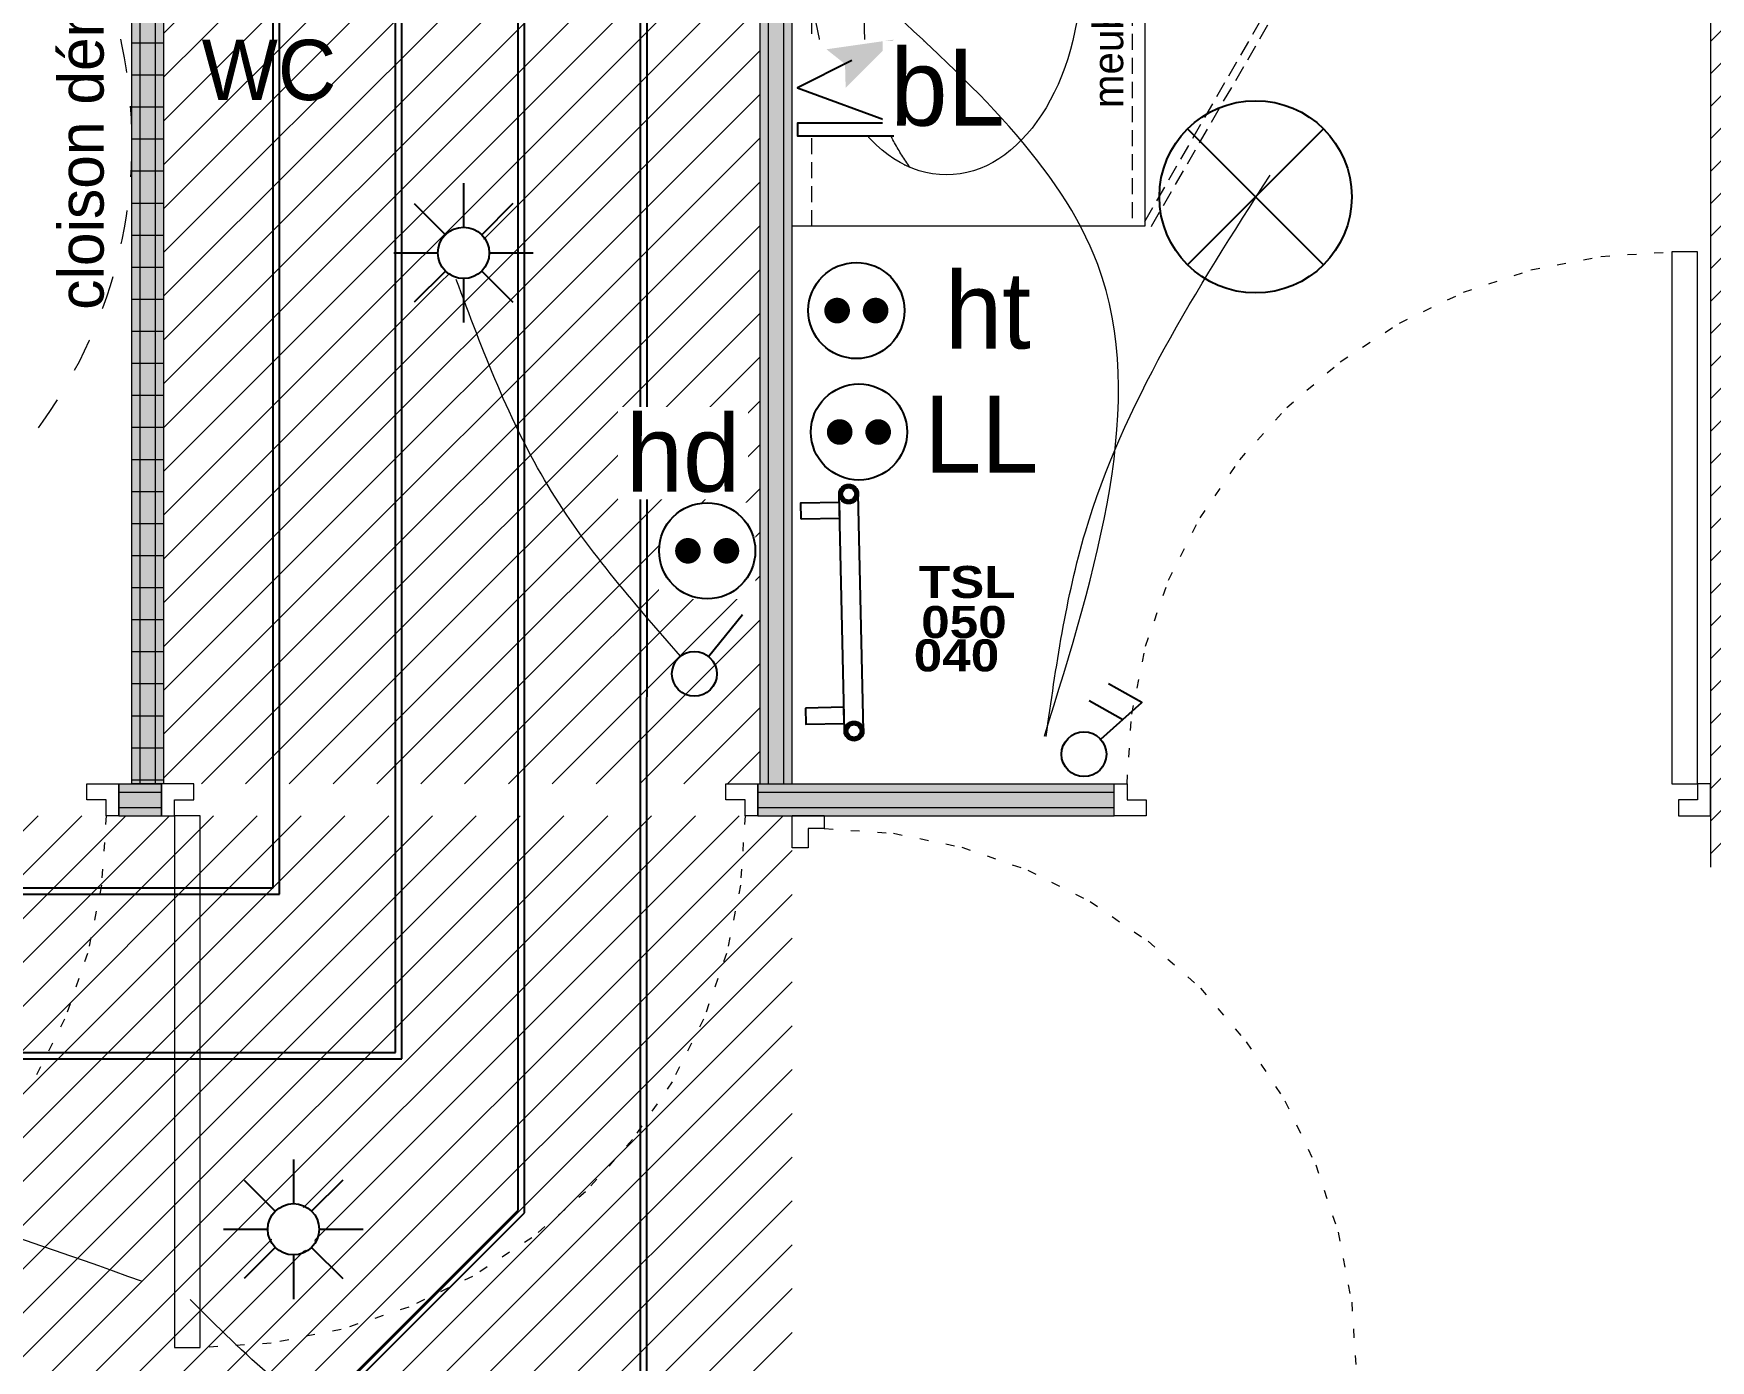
# Model space of a CAD drawing. Header units: centimetres. Extents: x 2666 to 9670, y 1889 to 5633.
# Drawn here: x 4550.1 to 4811.7, y 3789.4 to 3996.5 of the extents above; entities that cross this region are included whole.
import ezdxf

# ---------------------------------------------------------------- set-up
doc = ezdxf.new("R2010")
doc.units = ezdxf.units.CM
doc.header["$LTSCALE"] = 12.7
for name, pattern in [('Style de ligne -13', [0.295276, 0.19685, -0.098425]), ('Style de ligne -18', [0.328084, 0.109361, -0.218723]), ('Style de ligne -5', [0.41656, 0.13885, -0.27771]), ('VW-01', [0.83312, 0.41656, -0.41656])]:
    doc.linetypes.add(name, pattern=pattern)
for name, color, linetype, lineweight in [('B BATI-équipement-sanitaires', 7, 'Continuous', 5), ('B Faux plafonds-1', 7, 'Continuous', 5), ('B GÈnÈral', 7, 'Continuous', 5), ('B Général', 7, 'Continuous', 5), ('C ANNOTATIONS-PMR', 7, 'Style de ligne -5', 5), ('C ANNOTATIONS-prestations', 7, 'Continuous', 5), ('C ANNOTATIONS-texte', 7, 'Continuous', 5), ('F REMPLISSAGE-vert clair', 7, 'Continuous', 13), ('F REMPLISSAGE-vert clair-1', 7, 'Continuous', 5), ('F REMPLISSAGE-vert foncÈ', 7, 'Continuous', 5), ('F REMPLISSAGE-vert foncé', 7, 'Continuous', 13), ('F REMPLISSAGE-vert hachurÈ', 7, 'Continuous', 5), ('F REMPLISSAGE-vert hachuré', 7, 'Continuous', 13), ('prlm-ELEC-CFO', 1, 'Continuous', 25)]:
    doc.layers.add(name, color=color, linetype=linetype, lineweight=lineweight)
doc.layers.add('prlm-CHAUFF', color=4, linetype='Continuous')
doc.layers.add('prlm-CHAUFF-CONV', color=20, linetype='Continuous')
doc.styles.add('Eurostile', font='')
doc.styles.add('Eurostile (italic)', font='')
doc.styles.add('prlm-chauff-rad', font='ariblk.ttf', dxfattribs={"height": 12})
doc.styles.add('prlm-elec-cfo', font='comic.ttf', dxfattribs={"height": 12})
doc.styles.get('Eurostile').set_extended_font_data('Eurostile')
doc.styles.get('Eurostile (italic)').set_extended_font_data('Eurostile', italic=True)
pattern_1 = [(45, (0, 0.2205), (-3.5277778, 3.3072917), [])]
pattern_2 = [(180, (1.6667, -3e-21), (5e-14, 5), [])]

# ---------------------------------------------------------------- blocks, each defined once
blk = doc.blocks.new('xi.SPOT')
at = {"color": 0, "lineweight": 5}
blk.add_wipeout([(-4, 0), (-2.83, -2.83), (0, -4), (2.83, -2.83), (4, 0), (2.83, 2.83), (0, 4), (-2.83, 2.83)], dxfattribs=at).dxf.layer = 'prlm-ELEC-CFO'
at = {"layer": 'prlm-ELEC-CFO', "color": 0, "linetype": 'ByBlock', "lineweight": -2, "flags": 128}
for points in [[(0, 10.88), (0, 4)], [(-7.69, 7.69), (-2.83, 2.83)], [(7.69, 7.69), (2.83, 2.83)], [(-10.88, 0), (-4, 0)], [(4, 0), (10.88, 0)], [(-2.83, -2.83), (-7.69, -7.69)], [(0, -4), (0, -10.88)], [(2.83, -2.83), (7.69, -7.69)]]:
    blk.add_lwpolyline(points, dxfattribs=at)
at = {"layer": 'prlm-ELEC-CFO', "color": 0, "linetype": 'ByBlock', "lineweight": -2}
blk.add_circle((0, 0), 4, dxfattribs=at)
blk = doc.blocks.new('xi.BL')
at = {"color": 0, "lineweight": 5}
blk.add_wipeout([(-7.5, -7.5), (7.5, -7.5), (7.5, 7.5), (-7.5, 7.5)], dxfattribs=at).dxf.layer = 'prlm-ELEC-CFO'
at = {"layer": 'prlm-ELEC-CFO', "lineweight": 5}
blk.add_hatch(color=0, dxfattribs=at).paths.add_polyline_path([(-3, 6), (-0.1, 3.7), (0, 0), (7.5, 7.5)])
at = {"layer": 'prlm-ELEC-CFO', "color": 0}
blk.add_lwpolyline([(0.95, 4.23), (-7.5, 0), (7.5, -5.5), (-7.5, -5.5), (-7.5, -7.5), (7.5, -7.5)], dxfattribs=at)
blk = doc.blocks.new('xi.PTCE')
at = {"layer": 'prlm-ELEC-CFO', "color": 0}
for points in [[(-10.61, 10.61), (10.61, -10.61)], [(10.61, 10.61), (-10.61, -10.61)]]:
    blk.add_lwpolyline(points, dxfattribs=at)
at = {"layer": 'prlm-ELEC-CFO', "color": 0, "linetype": 'ByBlock'}
blk.add_circle((0, 0), 15, dxfattribs=at)
blk = doc.blocks.new('xi.DA')
at = {"layer": 'prlm-ELEC-CFO', "color": 0}
for points in [[(0.61, -1.67), (7.04, 4.05), (1.81, 7.01)], [(4.05, 1.39), (-1.17, 4.34)]]:
    blk.add_lwpolyline(points, dxfattribs=at)
blk.add_circle((-2, -4), 3.5, dxfattribs=at)
blk = doc.blocks.new('xi.PCHT')
at = {"color": 0, "lineweight": 5}
blk.add_wipeout([(-7.5, -7.5), (7.5, -7.5), (7.5, 7.5), (-7.5, 7.5)], dxfattribs=at).dxf.layer = 'prlm-ELEC-CFO'
at = {"layer": 'prlm-ELEC-CFO', "color": 0, "linetype": 'ByBlock', "lineweight": 5, "const_width": 2}
for points in [[(-4, 0, 1), (-2, 0, 1)], [(2, 0, 1), (4, 0, 1)]]:
    blk.add_lwpolyline(points, format="xyb", close=True, dxfattribs=at)
at = {"layer": 'prlm-ELEC-CFO', "color": 0, "linetype": 'ByBlock', "lineweight": -2}
blk.add_circle((0, 0), 7.5, dxfattribs=at)
blk = doc.blocks.new('xi.SA')
at = {"layer": 'prlm-ELEC-CFO', "color": 0}
blk.add_lwpolyline([(0.2, -1.28), (5.5, 5.28)], dxfattribs=at)
blk.add_circle((-2, -4), 3.5, dxfattribs=at)
blk = doc.blocks.new('xi.PCHD')
at = {"color": 0, "lineweight": 5}
blk.add_wipeout([(-7.5, -7.5), (7.5, -7.5), (7.5, 7.5), (-7.5, 7.5)], dxfattribs=at).dxf.layer = 'prlm-ELEC-CFO'
at = {"layer": 'prlm-ELEC-CFO', "color": 0, "linetype": 'ByBlock', "lineweight": 5, "const_width": 2}
for points in [[(-4, 0, 1), (-2, 0, 1)], [(2, 0, 1), (4, 0, 1)]]:
    blk.add_lwpolyline(points, format="xyb", close=True, dxfattribs=at)
at = {"layer": 'prlm-ELEC-CFO', "color": 0, "linetype": 'ByBlock', "lineweight": -2}
blk.add_circle((0, 0), 7.5, dxfattribs=at)
blk = doc.blocks.new('xi.tsl-050-040')
at = {"layer": 'prlm-CHAUFF-CONV'}
h = blk.add_hatch(color=0, dxfattribs=at)
h.paths.add_polyline_path([(-20, 7.5, 1), (-17, 7.5, 1)])
h.paths.add_polyline_path([(-17.5, 7.5, -1), (-19.5, 7.5, -1)], flags=16)
at = {"layer": 'prlm-CHAUFF-CONV', "linetype": 'ByBlock', "lineweight": -2}
h = blk.add_hatch(color=0, dxfattribs=at)
edge = h.paths.add_edge_path()
edge.add_arc((18.5, 7.5), 1.5, 0, 360)
edge = h.paths.add_edge_path(flags=17)
edge.add_arc((18.5, 7.5), 1, 0, 360)
at = {"layer": 'prlm-CHAUFF-CONV', "color": 0, "linetype": 'ByBlock', "lineweight": -2, "flags": 128}
for points in [[(18.5, 9), (-18.5, 9)], [(18.5, 6), (-18.5, 6)]]:
    blk.add_lwpolyline(points, dxfattribs=at)
at = {"layer": 'prlm-CHAUFF-CONV', "color": 0, "linetype": 'ByBlock', "lineweight": -2}
for points in [[(-14.73, 0), (-17.27, 0), (-17.27, 6), (-14.73, 6)], [(14.73, 0), (17.27, 0), (17.27, 6), (14.73, 6)]]:
    blk.add_lwpolyline(points, close=True, dxfattribs=at)
for centre, radius in [((-18.5, 7.5), 1.5), ((-18.5, 7.5), 1), ((18.5, 7.5), 1.5), ((18.5, 7.5), 1)]:
    blk.add_circle(centre, radius, dxfattribs=at)
blk = doc.blocks.new('Rond 150_PMR')
at = {"layer": 'B Général', "color": 154, "linetype": 'VW-01', "lineweight": 5, "true_color": 0x0053a6}
blk.add_circle((0, 0), 75, dxfattribs=at)
at = {"layer": 'B Général', "color": 154, "true_color": 0x0053a6, "insert": (-61.5, 0), "char_height": 7.059, "attachment_point": 5, "rotation": 90, "line_spacing_factor": 0.894142, "style": 'Eurostile (italic)'}
blk.add_mtext('Ø 150 PMR', dxfattribs=at)
blk = doc.blocks.new('Groupe-7-1')
at = {"layer": 'B Général', "color": 7, "linetype": 'Continuous', "lineweight": 5}
for centre, major_axis, ratio in [((0, -24.07), (32, 0), 0.65625), ((0, -6.97), (1.5, 0), 1), ((0, -17.15), (2.5, 0), 1)]:
    blk.add_ellipse(centre, major_axis=major_axis, ratio=ratio, dxfattribs=at)
for points in [[(-30.82, -18.37), (-20.7, -11.37), (-9.74, -11.32), (-4.71, -11.3), (0, -11.3)], [(30.82, -18.37), (20.7, -11.37), (9.74, -11.32), (4.71, -11.3), (0, -11.3)]]:
    blk.add_open_spline(points, degree=2, knots=[0, 0, 0, 1, 1, 2, 2, 2], dxfattribs=at)
blk.add_open_spline([(-30.45, -17.59), (-30.5, -17.61), (-30.55, -17.64)], degree=2, dxfattribs=at)
blk = doc.blocks.new('meuble vasque 80x60')
at = {"layer": 'B BATI-équipement-sanitaires', "color": 7, "linetype": 'Style de ligne -13', "lineweight": 5, "flags": 128}
for points in [[(-40, -3.07), (40, -3.07), (40, -53.07), (-40, -53.07)], [(-40, -56.07), (-5.36, -76.07), (-4.71, -74.94), (-39.35, -54.94)], [(40, -56.07), (5.36, -76.07), (4.71, -74.94), (39.35, -54.94)]]:
    blk.add_lwpolyline(points, close=True, dxfattribs=at)
at = {"layer": 'B BATI-équipement-sanitaires', "color": 7, "linetype": 'Style de ligne -13', "lineweight": 5}
for centre, start, end in [((-40, -56.07), 330, 0), ((40, -56.07), 180, 210)]:
    blk.add_arc(centre, 40, start, end, dxfattribs=at)
at = {"layer": 'B Général', "lineweight": 5, "flags": 128}
blk.add_lwpolyline([(-40, 0), (40, 0), (40, -55), (-40, -55)], close=True, dxfattribs=at)
at = {"layer": 'B Général', "color": 7}
blk.add_blockref('Groupe-7-1', (0, 0), dxfattribs=at)
at = {"layer": 'C ANNOTATIONS-prestations', "insert": (40, -53.07), "char_height": 4.706, "width": 80, "attachment_point": 9, "line_spacing_factor": 0.894142, "style": 'Eurostile'}
blk.add_mtext('meuble vasque 80x55', dxfattribs=at)
blk = doc.blocks.new('xi.LL')
at = {"color": 0, "lineweight": 5}
blk.add_wipeout([(-7.5, -7.5), (7.5, -7.5), (7.5, 7.5), (-7.5, 7.5)], dxfattribs=at).dxf.layer = 'prlm-ELEC-CFO'
at = {"layer": 'prlm-ELEC-CFO', "color": 0, "linetype": 'ByBlock', "lineweight": 5, "const_width": 2}
for points in [[(-4, 0, 1), (-2, 0, 1)], [(2, 0, 1), (4, 0, 1)]]:
    blk.add_lwpolyline(points, format="xyb", close=True, dxfattribs=at)
at = {"layer": 'prlm-ELEC-CFO', "color": 0, "linetype": 'ByBlock', "lineweight": -2}
blk.add_circle((0, 0), 7.5, dxfattribs=at)

msp = doc.modelspace()

# ---------------------------------------------------------------- hatches: boundary and pattern name
at = {"layer": 'B Faux plafonds-1', "linetype": 'Continuous', "lineweight": 5, "true_color": 0xaaaaaa}
h = msp.add_hatch(dxfattribs=at)
h.set_pattern_fill('F_P__SOFFITE', color=253, style=0, pattern_type=2)
h.set_pattern_definition(pattern_1)
h.paths.add_polyline_path([(4570.44, 4046.39), (4663.44, 4046.39), (4663.44, 3879.39), (4570.44, 3879.39)])
h = msp.add_hatch(dxfattribs=at)
h.set_pattern_fill('F_P__SOFFITE', color=253, style=0, pattern_type=2)
h.set_pattern_definition(pattern_1)
h.paths.add_polyline_path([(4818.44, 3781.39), (4818.44, 3716.39), (4524.41, 3716.39), (4524.4, 3746.4), (4450.38, 3746.38), (4450.39, 3711.37), (4450.44, 3711.37), (4515.44, 3711.37), (4515.44, 3542.44), (4450.44, 3542.44), (4450.44, 3369.46), (4355.44, 3369.46), (4355.44, 3717.37), (4355.44, 3874.39), (4668.44, 3874.39), (4668.44, 3781.39)])
at = {"layer": 'B GÈnÈral', "linetype": 'Continuous', "lineweight": 5}
h = msp.add_hatch(dxfattribs=at)
h.set_pattern_fill('50_BETON', style=0, pattern_type=2)
h.set_pattern_definition([(45, (0, 0), (2.4253472, -2.6458333), [])])
h.paths.add_polyline_path([(4811.69, 3866.39), (4829.69, 3884.39), (4829.69, 4134.39), (4811.69, 4134.39)])
at = {"layer": 'F REMPLISSAGE-vert hachurÈ', "linetype": 'Continuous', "lineweight": 0, "true_color": 0x99aa00}
for points in [[(4565.44, 3879.39), (4566.74, 3879.39), (4566.74, 4046.39), (4565.44, 4046.39)], [(4566.74, 3879.39), (4569.14, 3879.39), (4569.14, 4046.39), (4566.74, 4046.39)], [(4569.14, 3879.39), (4570.44, 3879.39), (4570.44, 4046.39), (4569.14, 4046.39)]]:
    msp.add_hatch(color=54, dxfattribs=at).paths.add_polyline_path(points)
at = {"layer": 'F REMPLISSAGE-vert hachurÈ', "linetype": 'Continuous', "lineweight": 5, "true_color": 0x004400}
h = msp.add_hatch(dxfattribs=at)
h.set_pattern_fill('90-0_5 HYDROFUGE_0_5', color=98, angle=90, style=0, pattern_type=2)
h.set_pattern_definition(pattern_2)
h.paths.add_polyline_path([(4565.44, 3879.39), (4566.74, 3879.39), (4566.74, 4046.39), (4565.44, 4046.39)])
h = msp.add_hatch(dxfattribs=at)
h.set_pattern_fill('90-0_5 HYDROFUGE_0_5', color=98, angle=90, style=0, pattern_type=2)
h.set_pattern_definition(pattern_2)
h.paths.add_polyline_path([(4566.74, 3879.39), (4569.14, 3879.39), (4569.14, 4046.39), (4566.74, 4046.39)])
h = msp.add_hatch(dxfattribs=at)
h.set_pattern_fill('90-0_5 HYDROFUGE_0_5', color=98, angle=90, style=0, pattern_type=2)
h.set_pattern_definition(pattern_2)
h.paths.add_polyline_path([(4569.14, 3879.39), (4570.44, 3879.39), (4570.44, 4046.39), (4569.14, 4046.39)])

# ---------------------------------------------------------------- linework, layer by layer
at = {"layer": 'B GÈnÈral', "color": 9, "linetype": 'Continuous', "true_color": 0xc0dcc0}
for points in [[(4668.44, 3879.39), (4663.44, 3879.39), (4668.44, 4088.89), (4663.44, 4088.89)], [(4563.45, 3874.39), (4563.45, 3879.39), (4570.11, 3874.39), (4570.11, 3879.39)], [(4663.11, 3874.39), (4663.11, 3879.39), (4718.69, 3874.39), (4718.69, 3879.39)], [(4811.69, 3874.39), (4811.69, 3879.39), (4811.69, 3874.39), (4811.69, 3879.39)]]:
    msp.add_solid(points, dxfattribs=at)
at = {"layer": 'B Général', "color": 7, "linetype": 'Continuous', "lineweight": 18}
msp.add_line((4811.69, 4134.39), (4811.69, 3866.39), dxfattribs=at)
at = {"layer": 'B Général', "color": 7, "linetype": 'Continuous', "lineweight": 5}
for p, q in [((4811.69, 4134.39), (4811.69, 3866.39)), ((4575.11, 3879.39), (4570.11, 3879.39)), ((4570.11, 3879.39), (4570.11, 3874.39)), ((4575.11, 3876.89), (4575.11, 3879.39)), ((4811.69, 3879.39), (4809.69, 3879.39)), ((4809.69, 3879.39), (4809.69, 3876.89)), ((4811.69, 3874.39), (4811.69, 3879.39)), ((4572.11, 3874.39), (4572.11, 3876.89)), ((4572.11, 3876.89), (4575.11, 3876.89)), ((4809.69, 3876.89), (4806.69, 3876.89)), ((4806.69, 3876.89), (4806.69, 3874.39)), ((4570.11, 3874.39), (4572.11, 3874.39)), ((4673.44, 3874.39), (4668.44, 3874.39)), ((4806.69, 3874.39), (4811.69, 3874.39))]:
    msp.add_line(p, q, dxfattribs=at)
at = {"layer": 'B Général', "color": 98, "linetype": 'Continuous', "lineweight": 13, "true_color": 0x004400}
for p, q in [((4663.44, 3879.39), (4663.44, 4088.89)), ((4668.44, 3879.39), (4668.44, 4047.39)), ((4565.44, 3879.39), (4565.44, 4046.39)), ((4570.44, 3879.39), (4570.44, 4046.39)), ((4563.45, 3879.39), (4570.11, 3879.39)), ((4563.45, 3874.39), (4563.45, 3879.39)), ((4570.44, 3879.39), (4565.44, 3879.39)), ((4570.11, 3874.39), (4570.11, 3879.39)), ((4663.11, 3879.39), (4663.44, 3879.39)), ((4663.11, 3874.39), (4663.11, 3879.39)), ((4668.44, 3879.39), (4718.69, 3879.39)), ((4718.69, 3874.39), (4718.69, 3879.39)), ((4811.69, 3874.39), (4811.69, 3879.39)), ((4811.69, 3874.39), (4811.69, 3879.39)), ((4563.45, 3874.39), (4570.11, 3874.39)), ((4663.11, 3874.39), (4668.44, 3874.39)), ((4673.44, 3874.39), (4718.69, 3874.39))]:
    msp.add_line(p, q, dxfattribs=at)
at = {"layer": 'B Général', "linetype": 'Style de ligne -18', "lineweight": 5}
for p, q in [((4783.69, 3959.56), (4794.6, 3961.68)), ((4794.6, 3961.68), (4805.69, 3962.39)), ((4773.16, 3956.07), (4783.69, 3959.56)), ((4763.19, 3951.27), (4773.16, 3956.07)), ((4753.95, 3945.24), (4763.19, 3951.27)), ((4745.59, 3938.08), (4753.95, 3945.24)), ((4738.26, 3929.92), (4745.59, 3938.08)), ((4732.08, 3920.89), (4738.26, 3929.92)), ((4727.16, 3911.15), (4732.08, 3920.89)), ((4723.59, 3900.87), (4727.16, 3911.15)), ((4721.42, 3890.22), (4723.59, 3900.87)), ((4720.69, 3879.39), (4721.42, 3890.22)), ((4561.45, 3874.39), (4560.72, 3863.56)), ((4661.11, 3874.39), (4660.39, 3863.56)), ((4673.44, 3872.39), (4684.27, 3871.66)), ((4684.27, 3871.66), (4694.92, 3869.49)), ((4694.92, 3869.49), (4705.2, 3865.92)), ((4560.72, 3863.56), (4558.55, 3852.91)), ((4660.39, 3863.56), (4658.22, 3852.91)), ((4705.2, 3865.92), (4714.94, 3861)), ((4714.94, 3861), (4723.97, 3854.82)), ((4558.55, 3852.91), (4554.98, 3842.63)), ((4658.22, 3852.91), (4654.64, 3842.63)), ((4723.97, 3854.82), (4732.13, 3847.49)), ((4732.13, 3847.49), (4739.29, 3839.13)), ((4554.98, 3842.63), (4550.06, 3832.89)), ((4654.64, 3842.63), (4649.73, 3832.89)), ((4739.29, 3839.13), (4745.32, 3829.89)), ((4649.73, 3832.89), (4643.55, 3823.86)), ((4745.32, 3829.89), (4750.12, 3819.92)), ((4643.55, 3823.86), (4636.22, 3815.7)), ((4750.12, 3819.92), (4753.61, 3809.39)), ((4636.22, 3815.7), (4627.86, 3808.54)), ((4627.86, 3808.54), (4618.61, 3802.51)), ((4753.61, 3809.39), (4755.73, 3798.48)), ((4618.61, 3802.51), (4608.64, 3797.71)), ((4755.73, 3798.48), (4756.44, 3787.39)), ((4598.11, 3794.22), (4587.21, 3792.1)), ((4587.21, 3792.1), (4576.11, 3791.39))]:
    msp.add_line(p, q, dxfattribs=at)
at = {"layer": 'B Général'}
for p, q in [((4809.69, 3962.39), (4805.69, 3962.39)), ((4805.69, 3962.39), (4805.69, 3879.39)), ((4809.69, 3879.39), (4809.69, 3962.39)), ((4805.69, 3879.39), (4809.69, 3879.39)), ((4572.11, 3874.39), (4572.11, 3791.39)), ((4576.11, 3874.39), (4572.11, 3874.39)), ((4576.11, 3791.39), (4576.11, 3874.39)), ((4572.11, 3791.39), (4576.11, 3791.39))]:
    msp.add_line(p, q, dxfattribs=at)
at = {"layer": 'B Général', "color": 7, "linetype": 'Continuous', "lineweight": 5, "flags": 128}
for points in [[(4563.45, 3874.39), (4561.45, 3874.39), (4561.45, 3876.89), (4558.45, 3876.89), (4558.45, 3879.39), (4563.45, 3879.39), (4563.45, 3879.39), (4563.45, 3879.39), (4563.45, 3875.1), (4563.45, 3875.1)], [(4663.11, 3874.39), (4661.11, 3874.39), (4661.11, 3876.89), (4658.11, 3876.89), (4658.11, 3879.39), (4663.11, 3879.39), (4663.11, 3879.39), (4663.11, 3879.39), (4663.11, 3875.1), (4663.11, 3875.1)], [(4718.69, 3879.39), (4720.69, 3879.39), (4720.69, 3876.89), (4723.69, 3876.89), (4723.69, 3874.39), (4718.69, 3874.39), (4718.69, 3874.39), (4718.69, 3874.39), (4718.69, 3878.67), (4718.69, 3878.67)], [(4673.44, 3874.39), (4673.44, 3872.39), (4670.94, 3872.39), (4670.94, 3869.39), (4668.44, 3869.39), (4668.44, 3874.39), (4668.44, 3874.39), (4668.44, 3874.39), (4672.72, 3874.39), (4672.72, 3874.39)]]:
    msp.add_lwpolyline(points, close=True, dxfattribs=at)
at = {"layer": 'F REMPLISSAGE-vert clair'}
for p, q in [((4664.74, 3879.39), (4664.74, 4088.89)), ((4667.14, 3879.39), (4667.14, 4088.89)), ((4563.45, 3878.09), (4570.11, 3878.09)), ((4663.11, 3878.09), (4718.69, 3878.09)), ((4563.45, 3875.69), (4570.11, 3875.69)), ((4663.11, 3875.69), (4718.69, 3875.69))]:
    msp.add_line(p, q, dxfattribs=at)
at = {"layer": 'F REMPLISSAGE-vert clair-1', "color": 9, "linetype": 'Continuous', "true_color": 0xc0dcc0}
for points in [[(4664.74, 3879.39), (4667.14, 3879.39), (4664.74, 4088.89), (4667.14, 4088.89)], [(4563.45, 3878.09), (4563.45, 3875.69), (4570.11, 3878.09), (4570.11, 3875.69)], [(4663.11, 3878.09), (4663.11, 3875.69), (4718.69, 3878.09), (4718.69, 3875.69)], [(4811.69, 3878.09), (4811.69, 3875.69), (4811.69, 3878.09), (4811.69, 3875.69)]]:
    msp.add_solid(points, dxfattribs=at)
at = {"layer": 'F REMPLISSAGE-vert foncÈ', "color": 54, "linetype": 'Continuous', "true_color": 0x99aa00}
for points in [[(4663.44, 3879.39), (4664.74, 3879.39), (4663.44, 4088.89), (4664.74, 4088.89)], [(4667.14, 3879.39), (4668.44, 3879.39), (4667.14, 4088.89), (4668.44, 4088.89)], [(4563.45, 3879.39), (4563.45, 3878.09), (4570.11, 3879.39), (4570.11, 3878.09)], [(4663.11, 3879.39), (4663.11, 3878.09), (4718.69, 3879.39), (4718.69, 3878.09)], [(4811.69, 3879.39), (4811.69, 3878.09), (4811.69, 3879.39), (4811.69, 3878.09)], [(4563.45, 3875.69), (4563.45, 3874.39), (4570.11, 3875.69), (4570.11, 3874.39)], [(4663.11, 3875.69), (4663.11, 3874.39), (4718.69, 3875.69), (4718.69, 3874.39)], [(4811.69, 3875.69), (4811.69, 3874.39), (4811.69, 3875.69), (4811.69, 3874.39)]]:
    msp.add_solid(points, dxfattribs=at)
at = {"layer": 'F REMPLISSAGE-vert foncé', "color": 98, "linetype": 'Continuous', "lineweight": 13, "true_color": 0x004400}
for p, q in [((4663.44, 3879.39), (4663.44, 4088.89)), ((4668.44, 3879.39), (4668.44, 4088.89)), ((4563.45, 3879.39), (4570.11, 3879.39)), ((4663.11, 3879.39), (4718.69, 3879.39)), ((4563.45, 3874.39), (4570.11, 3874.39)), ((4663.11, 3874.39), (4718.69, 3874.39))]:
    msp.add_line(p, q, dxfattribs=at)
at = {"layer": 'F REMPLISSAGE-vert foncé'}
for p, q in [((4664.74, 3879.39), (4664.74, 4088.89)), ((4667.14, 3879.39), (4667.14, 4088.89)), ((4563.45, 3878.09), (4570.11, 3878.09)), ((4663.11, 3878.09), (4718.69, 3878.09)), ((4563.45, 3875.69), (4570.11, 3875.69)), ((4663.11, 3875.69), (4718.69, 3875.69))]:
    msp.add_line(p, q, dxfattribs=at)
at = {"layer": 'F REMPLISSAGE-vert hachuré', "color": 98, "linetype": 'Continuous', "lineweight": 13, "true_color": 0x004400}
for p, q in [((4565.44, 3879.39), (4565.44, 4046.39)), ((4570.44, 3879.39), (4570.44, 4046.39))]:
    msp.add_line(p, q, dxfattribs=at)
at = {"layer": 'F REMPLISSAGE-vert hachuré'}
for p, q in [((4566.74, 3879.39), (4566.74, 4046.39)), ((4566.74, 3879.39), (4566.74, 4046.39)), ((4569.14, 3879.39), (4569.14, 4046.39)), ((4569.14, 3879.39), (4569.14, 4046.39))]:
    msp.add_line(p, q, dxfattribs=at)
at = {"layer": 'prlm-CHAUFF', "ltscale": 50}
for p, q in [((4587.49, 3863.16), (4587.49, 4050.22)), ((4588.49, 3862.16), (4588.49, 4050.22)), ((4606.59, 3837.46), (4606.59, 4050.22)), ((4607.59, 3836.46), (4607.59, 4050.22)), ((4625.7, 3812.83), (4625.72, 4050.22)), ((4626.7, 3812.41), (4626.72, 4050.22)), ((4644.79, 3748.98), (4644.83, 4050.21)), ((4645.79, 3749.98), (4645.83, 4050.21)), ((4368.87, 3863.16), (4587.49, 3863.16)), ((4369.87, 3862.16), (4588.49, 3862.16)), ((4391.35, 3837.46), (4606.59, 3837.46)), ((4392.35, 3836.46), (4607.59, 3836.46)), ((4582.15, 3769.28), (4625.7, 3812.83)), ((4583.15, 3768.87), (4626.7, 3812.41))]:
    msp.add_line(p, q, dxfattribs=at)
at = {"layer": 'prlm-ELEC-CFO', "lineweight": 13}
for points in [[(4708.06, 3886.77), (4714.2, 3918.7), (4742.99, 3974.34)], [(4406.16, 3801.59), (4494.55, 3820.07), (4567.05, 3801.76)]]:
    msp.add_spline(points, degree=3, dxfattribs=at)

# ---------------------------------------------------------------- block references
at = {"layer": 'B Général', "color": 7, "rotation": 90}
msp.add_blockref('meuble vasque 80x60', (4668.44, 4006.39), dxfattribs=at)
at = {"layer": 'C ANNOTATIONS-PMR', "color": 7, "rotation": 270}
msp.add_blockref('Rond 150_PMR', (4490.43, 3979.39), dxfattribs=at)
at = {"layer": 'prlm-CHAUFF-CONV', "rotation": 271.2900208117662}
msp.add_blockref('xi.tsl-050-040', (4670.19, 3905.93), dxfattribs=at)
at = {"layer": 'prlm-ELEC-CFO'}
for name, p in [('xi.PTCE', (4740.73, 3970.97)), ('xi.SA', (4655.2, 3900.53)), ('xi.DA', (4715.97, 3887.99))]:
    msp.add_blockref(name, p, dxfattribs=at)

# ---------------------------------------------------------------- texts
at = {"layer": 'C ANNOTATIONS-prestations', "color": 1, "insert": (4561.16, 4034.68), "char_height": 7.059, "width": 139, "attachment_point": 9, "rotation": 90, "line_spacing_factor": 0.894142, "style": 'Eurostile'}
msp.add_mtext('cloison démontable', dxfattribs=at)
at = {"layer": 'C ANNOTATIONS-texte', "color": 7, "insert": (4586.84, 3985.93), "char_height": 9.412, "attachment_point": 8, "line_spacing_factor": 0.894142, "style": 'Eurostile'}
msp.add_mtext('WC', dxfattribs=at)
at = {"layer": 'prlm-CHAUFF-CONV', "style": 'prlm-chauff-rad'}
for s, p in [('TSL', (4688.2, 3908.37)), ('050', (4688.58, 3902.12)), ('040', (4687.42, 3896.92))]:
    msp.add_text(s, height=5, dxfattribs=at).set_placement(p)

# ---------------------------------------------------------------- next in the draw order: block references
at = {"layer": 'prlm-ELEC-CFO'}
for name, p in [('xi.BL', (4676.8, 3987.99)), ('xi.SPOT', (4617.2, 3962.22)), ('xi.SPOT', (4590.66, 3809.86))]:
    msp.add_blockref(name, p, dxfattribs=at)

# ---------------------------------------------------------------- next in the draw order: linework, layer by layer
at = {"layer": 'B Général', "linetype": 'Style de ligne -18', "lineweight": 5}
msp.add_line((4608.64, 3797.71), (4598.11, 3794.22), dxfattribs=at)
at = {"layer": 'prlm-ELEC-CFO', "lineweight": 13}
for points in [[(4651.05, 3899.29), (4630.39, 3925.86), (4616.06, 3958.05)], [(4651.72, 3770.86), (4601.58, 3777.05), (4574.54, 3798.91)]]:
    msp.add_spline(points, degree=3, dxfattribs=at)

# ---------------------------------------------------------------- next in the draw order: texts
at = {"layer": 'prlm-ELEC-CFO', "lineweight": 20, "insert": (4692.69, 3987.99), "char_height": 12, "attachment_point": 5, "line_spacing_factor": 0.8, "style": 'prlm-elec-cfo', "bg_fill": 3, "box_fill_scale": 1.1, "bg_fill_color": 256, "bg_fill_transparency": 0}
msp.add_mtext('bL', dxfattribs=at)

# ---------------------------------------------------------------- next in the draw order: linework, layer by layer
at = {"layer": 'prlm-ELEC-CFO', "lineweight": 13}
msp.add_spline([(4707.79, 3886.81), (4716.11, 3960.4), (4682.19, 4001.63)], degree=3, dxfattribs=at)

# ---------------------------------------------------------------- next in the draw order: block references
at = {"layer": 'prlm-ELEC-CFO'}
msp.add_blockref('xi.PCHD', (4655.2, 3915.73), dxfattribs=at)

# ---------------------------------------------------------------- next in the draw order: block references
for name, p in [('xi.PCHT', (4678.47, 3953.22)), ('xi.LL', (4678.87, 3934.27))]:
    msp.add_blockref(name, p, dxfattribs=at)

# ---------------------------------------------------------------- next in the draw order: texts
at = {"layer": 'prlm-ELEC-CFO', "lineweight": 20, "char_height": 12, "attachment_point": 5, "line_spacing_factor": 0.8, "style": 'prlm-elec-cfo', "bg_fill": 3, "box_fill_scale": 1.1, "bg_fill_color": 256, "bg_fill_transparency": 0}
for s, insert in [('ht', (4698.99, 3953.22)), ('LL', (4697.96, 3933.93)), ('hd', (4651.42, 3930.88))]:
    msp.add_mtext(s, dxfattribs=dict(at, insert=insert))

doc.saveas('drawing.dxf')
